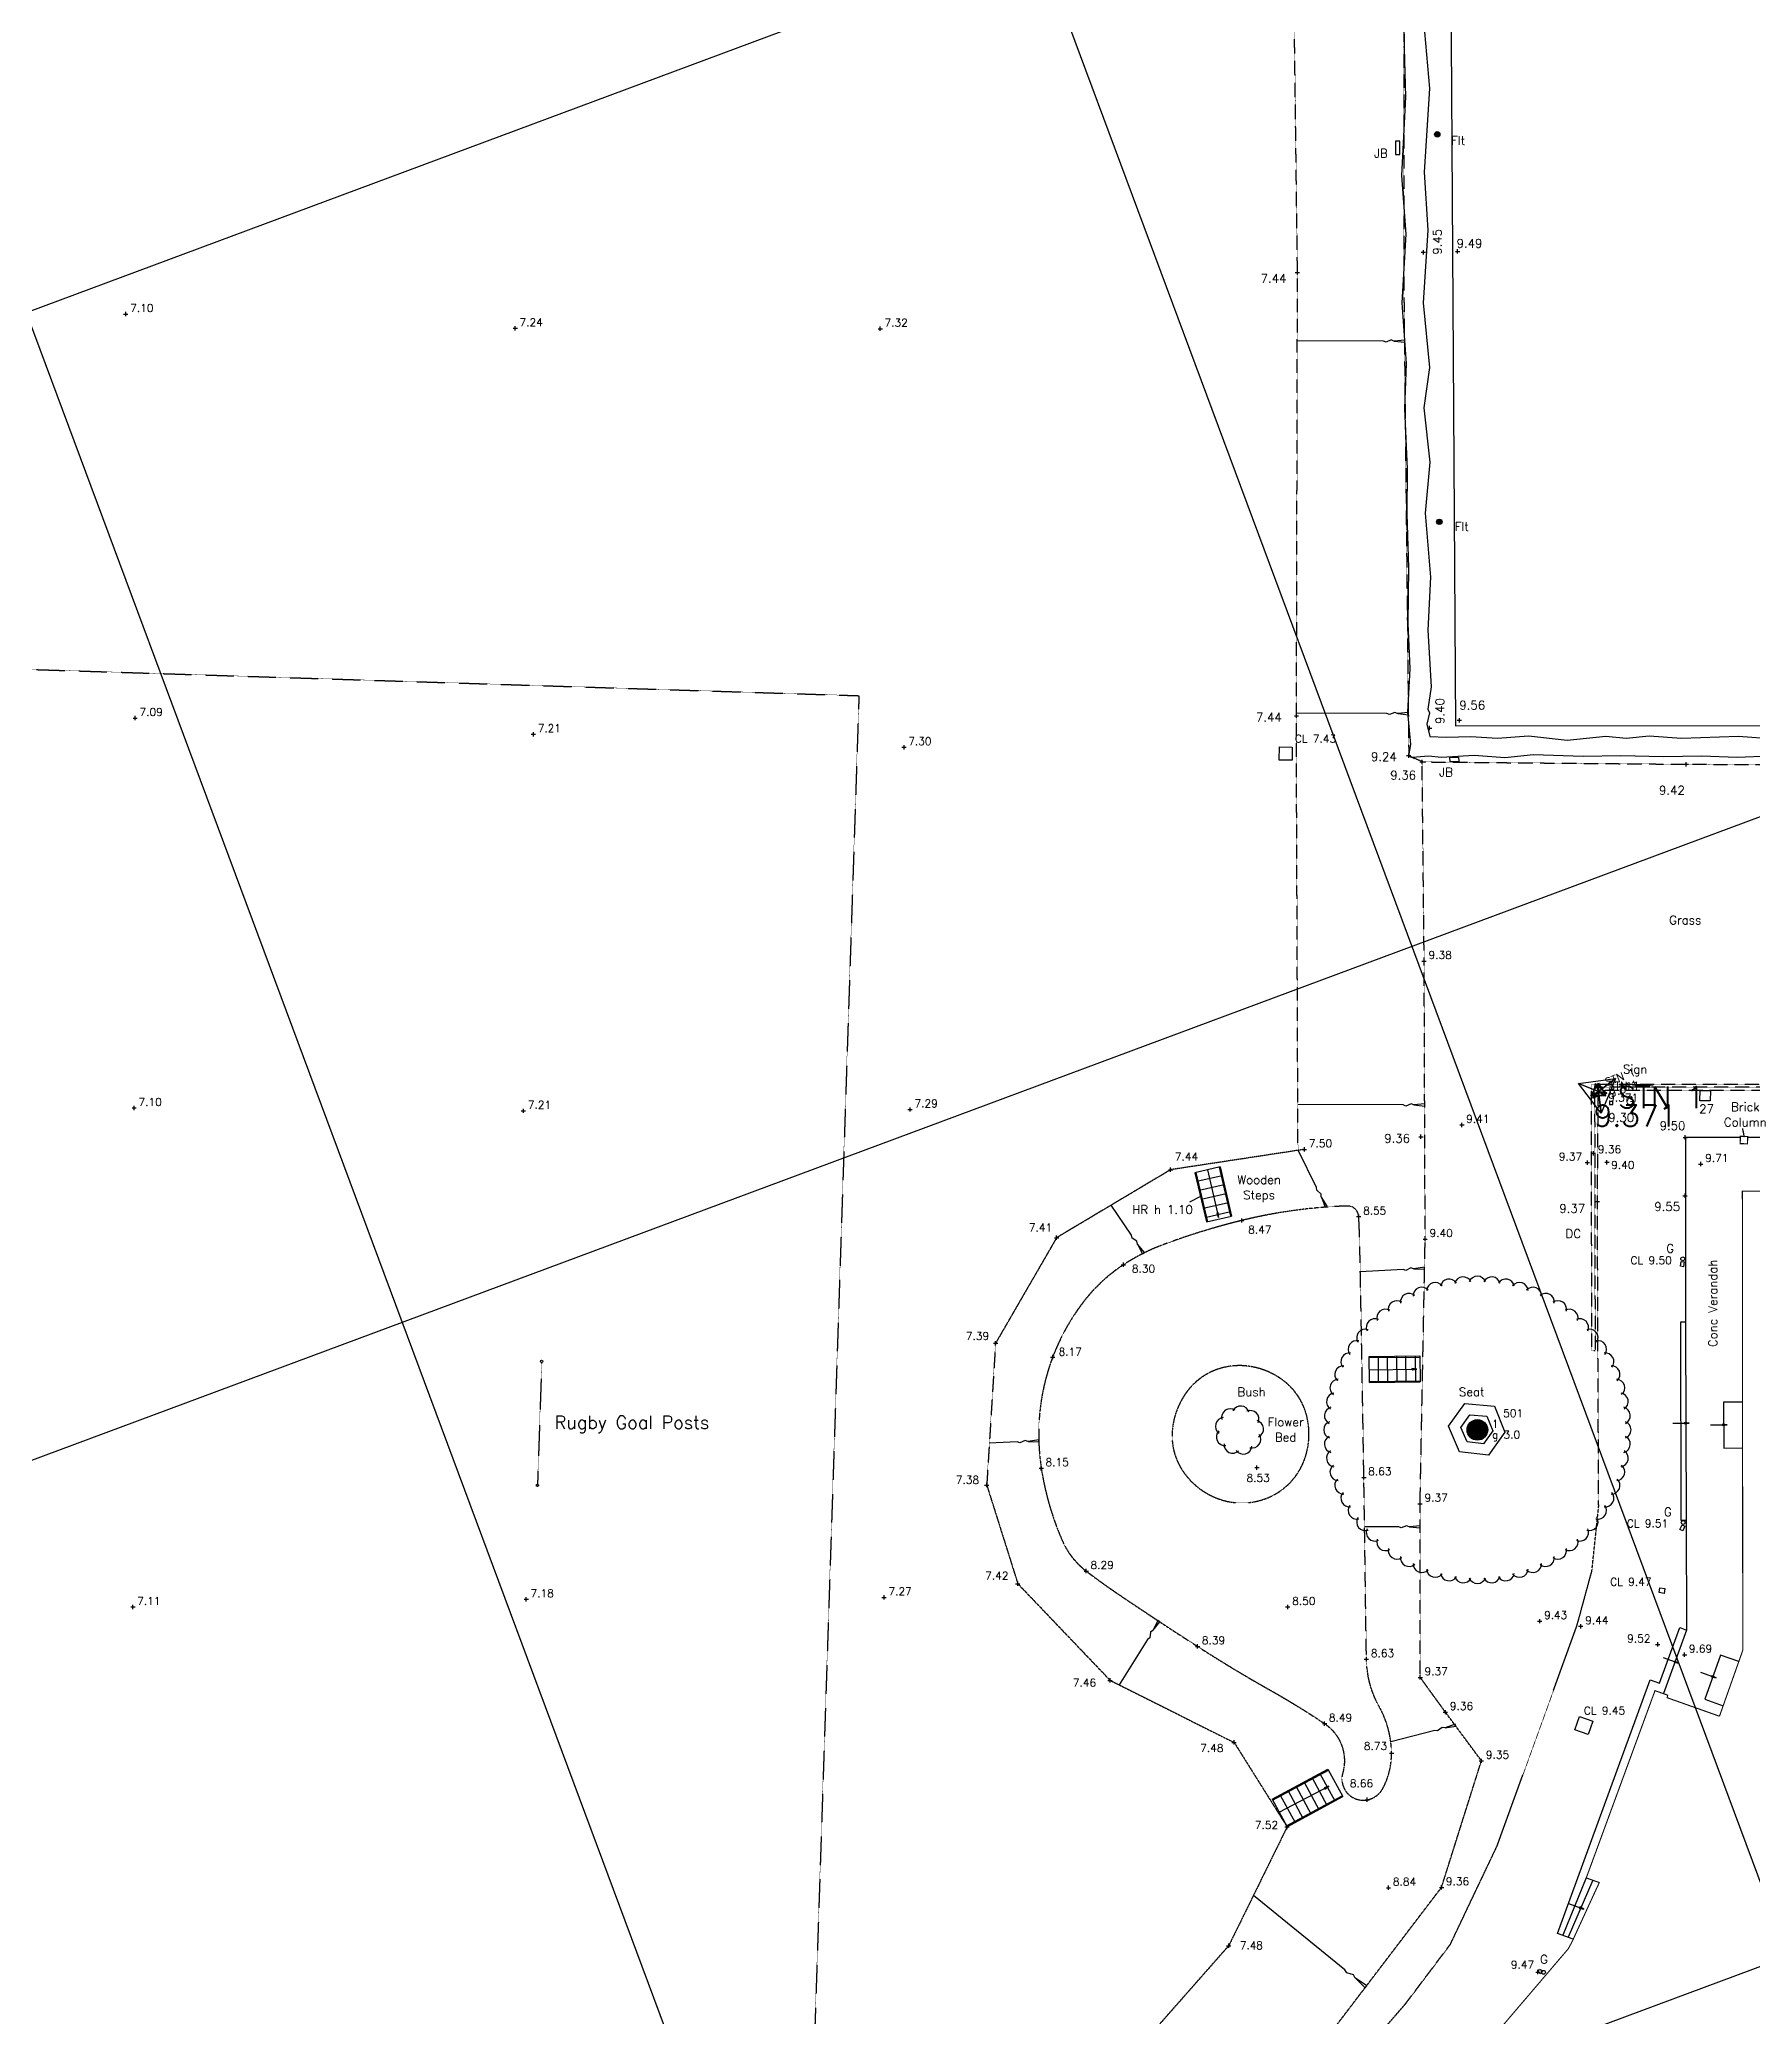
# Model space of a CAD drawing. Extents: x -4000 to 590500, y -6503 to 470250.
# Drawn here: x 212822 to 292311, y 180152 to 271888 of the extents above; entities that cross this region are included whole.
import ezdxf
from ezdxf.enums import TextEntityAlignment as Align

# ---------------------------------------------------------------- set-up
doc = ezdxf.new("R2010")
doc.units = 0
doc.header["$LTSCALE"] = 0.0508
doc.linetypes.add('DASHED', pattern=[19.05, 12.7, -6.35])
for name, color, linetype in [('BOUNDARY', 30, 'CONTINUOUS'), ('BUILDING', 34, 'CONTINUOUS'), ('CONTROL', 1, 'CONTINUOUS'), ('DETAIL', 5, 'CONTINUOUS'), ('GIRTHTEXT', 4, 'CONTINUOUS'), ('GRID', 253, 'CONTINUOUS'), ('LEVEL', 1, 'CONTINUOUS'), ('MH_NUMBER', 7, 'CONTINUOUS'), ('OLDNUMBERS', 7, 'CONTINUOUS'), ('ROAD', 4, 'CONTINUOUS'), ('SERVICE', 1, 'CONTINUOUS'), ('SPORTS_PITCH', 5, 'DASHED'), ('STAIRS', 2, 'CONTINUOUS'), ('TEXT', 7, 'CONTINUOUS'), ('TEXT_SERVICE', 1, 'CONTINUOUS'), ('VEGETATION', 3, 'CONTINUOUS')]:
    doc.layers.add(name, color=color, linetype=linetype)
doc.styles.add('ROMANS', font='Romans.shx')

msp = doc.modelspace()

# ---------------------------------------------------------------- hatches: boundary and pattern name
at = {"layer": 'SERVICE', "linetype": 'Continuous'}
h = msp.add_hatch(color=256, dxfattribs=at)
edge = h.paths.add_edge_path()
edge.add_arc((277685, 267492), 125, 0, 360)
h = msp.add_hatch(color=256, dxfattribs=at)
edge = h.paths.add_edge_path()
edge.add_arc((277779, 249508), 125, 0, 360)
at = {"layer": 'VEGETATION', "linetype": 'Continuous'}
h = msp.add_hatch(color=256, dxfattribs=at)
edge = h.paths.add_edge_path()
edge.add_arc((279546, 207371), 477, 0, 360)

# ---------------------------------------------------------------- linework, layer by layer
at = {"layer": 'BOUNDARY', "linetype": 'Continuous', "flags": 128}
msp.add_lwpolyline([(278036, 313188), (278299, 276761), (278532, 240048), (310355, 240068), (310192, 276605), (310083, 294455), (309768, 349871), (277765, 349685)], close=True, dxfattribs=at)
at = {"layer": 'BUILDING', "linetype": 'Continuous', "flags": 128}
for points in [[(291748, 220934), (289209, 220932), (289210, 212375)], [(294804, 220937), (292088, 220934)], [(289227, 203182), (289254, 198085)]]:
    msp.add_lwpolyline(points, dxfattribs=at)
at = {"layer": 'BUILDING', "linetype": 'Continuous', "const_width": 50, "flags": 128}
for points in [[(290779, 194084), (291861, 197142), (291842, 218451), (307482, 218484), (307526, 220947)], [(288387, 195058), (287788, 195270), (284598, 186580)], [(290779, 194084), (288347, 194945), (288387, 195058)], [(284598, 186580), (285202, 186366), (283928, 183595)], [(283928, 183595), (283760, 183288), (280694, 179696), (278669, 177299)]]:
    msp.add_lwpolyline(points, dxfattribs=at)
msp.add_lwpolyline([(291748, 220992), (292088, 220990), (292085, 220650), (291745, 220652)], close=True, dxfattribs=at)
at = {"layer": 'CONTROL', "linetype": 'Continuous'}
for p, q in [((284234, 223447), (285951, 223676)), ((285159, 223066), (284234, 223447)), ((285291, 222074), (284234, 223447)), ((284234, 223447), (285159, 223066)), ((285159, 223066), (285951, 223676)), ((285951, 223676), (285159, 223066)), ((285291, 222074), (285159, 223066)), ((285159, 223066), (285291, 222074)), ((285951, 223676), (285291, 222074))]:
    msp.add_line(p, q, dxfattribs=at)
at = {"layer": 'CONTROL', "linetype": 'Continuous', "flags": 128}
for points in [[(285159, 223066), (285159, 223466), (285505, 222866), (285159, 223066), (284813, 222866), (285159, 223466), (285159, 223066), (285505, 222866), (284813, 222866), (285159, 223066)], [(285159, 223067), (285020, 223442), (285554, 223001), (285159, 223067), (284904, 222759), (285020, 223442), (285159, 223067), (285554, 223001), (284904, 222759), (285159, 223067)]]:
    msp.add_lwpolyline(points, dxfattribs=at)
at = {"layer": 'DETAIL', "linetype": 'Continuous'}
msp.add_line((286746, 223377), (287699, 223389), dxfattribs=at)
at = {"layer": 'DETAIL', "linetype": 'DASHED', "flags": 128}
for points in [[(276045, 350032), (275729, 349186), (275706, 327496), (275779, 305567), (276156, 283489), (276126, 261023), (276361, 238644), (277051, 238367), (289238, 238258), (307568, 238208), (308452, 237061), (308628, 223135)], [(271222, 220384), (271148, 238821), (271197, 261081), (270916, 283551), (271110, 305737), (270908, 323472)], [(277076, 229128), (276980, 238367)], [(277122, 216223), (277076, 229128)], [(271523, 220388), (265312, 219444)], [(265312, 219444), (260019, 216288)], [(260019, 216288), (257185, 211391)], [(276887, 203942), (277122, 216223)], [(257185, 211391), (256777, 204810)], [(256777, 204810), (258219, 200233)], [(276892, 195886), (276887, 203942)], [(258219, 200233), (262502, 195749)], [(262502, 195749), (268257, 192868)], [(278062, 194272), (276892, 195886)], [(279734, 192014), (278062, 194272)], [(268257, 192868), (270716, 188949)], [(277882, 186143), (279734, 192014)], [(270716, 188949), (268006, 183437)], [(270812, 176862), (277882, 186143)], [(268006, 183437), (263074, 177839)]]:
    msp.add_lwpolyline(points, dxfattribs=at)
at = {"layer": 'DETAIL', "flags": 128}
for points in [[(275683, 257897), (275675, 257897), (275552, 257948), (275306, 257848), (275183, 257899), (271190, 257913)], [(275849, 240609), (275841, 240609), (275718, 240660), (275472, 240561), (275349, 240611), (271152, 240626)], [(276600, 222448), (276592, 222448), (276469, 222499), (276223, 222400), (276100, 222450), (271213, 222467)], [(272307, 218175), (272303, 218183), (272294, 218315), (272095, 218491), (272085, 218624), (271236, 220344)], [(263771, 215987), (263766, 215994), (263739, 216123), (263518, 216271), (263490, 216401), (262546, 217794)], [(276593, 214846), (276585, 214846), (276459, 214888), (276220, 214774), (276094, 214817), (274113, 214700)], [(258694, 206839), (258686, 206838), (258561, 206882), (258320, 206770), (258195, 206814), (256897, 206750)], [(276393, 202875), (276385, 202875), (276262, 202925), (276016, 202825), (275893, 202876), (274312, 202879)], [(264496, 198071), (264492, 198064), (264384, 197986), (264339, 197724), (264231, 197647), (262916, 195542)], [(278050, 193541), (278042, 193539), (277911, 193557), (277697, 193399), (277566, 193417), (275526, 192895)], [(273886, 181926), (273878, 181932), (273799, 182077), (273481, 182174), (273401, 182320), (269154, 185771)]]:
    msp.add_lwpolyline(points, dxfattribs=at)
for points in [[(275683, 257897), (276183, 257845), (276183, 257945)], [(275849, 240609), (276349, 240558), (276349, 240658)], [(276600, 222448), (277100, 222397), (277100, 222497)], [(272307, 218175), (272483, 217705), (272573, 217749)], [(263771, 215987), (264010, 215545), (264093, 215601)], [(276593, 214846), (277095, 214825), (277089, 214925)], [(258694, 206839), (259196, 206813), (259191, 206913)], [(276393, 202875), (276893, 202823), (276893, 202923)], [(264496, 198071), (264803, 198468), (264718, 198521)], [(278050, 193541), (278547, 193617), (278522, 193714)], [(273886, 181926), (274332, 181483), (274411, 181580)]]:
    msp.add_lwpolyline(points, close=True, dxfattribs=at)
at = {"layer": 'DETAIL', "linetype": 'Continuous', "flags": 128}
for points in [[(266484, 219318), (267017, 217032)], [(267556, 219568), (268088, 217282)], [(274526, 210724), (276871, 210753)], [(274539, 209624), (276885, 209653)], [(270045, 190189), (272636, 191585)], [(270692, 188993), (273278, 190397)]]:
    msp.add_lwpolyline(points, dxfattribs=at)
at = {"layer": 'DETAIL', "linetype": 'DASHED', "flags": 128}
msp.add_lwpolyline([(274039, 217266, 0.407458), (273499, 217760, 0.051942), (268608, 217087, 0.029486), (264949, 215957, 0.055244), (263122, 215032, 0.084449), (261262, 213307, 0.073134), (259838, 210753, 0.065141), (259243, 208239, 0.063572), (259308, 205592, 0.065112), (260278, 202239, 0.127435), (261392, 200819, 0.014359), (262889, 199743, 0.006017), (266562, 197322, 0.014371), (269958, 195278, -0.019425), (272454, 193740, -0.325048), (273295, 191448, 0.558642), (274434, 190205, 0.229017), (275170, 190754, 0.122179), (275561, 192368, 0.126302), (274993, 194524, -0.123245), (274399, 196729, -0.001273), (274358, 199415, 0.000595), (274277, 205166, 0.001116), (274089, 215944, 0.009096)], format="xyb", close=True, dxfattribs=at)
at = {"layer": 'DETAIL', "linetype": 'DASHED'}
msp.add_lwpolyline([(270578, 209631, 0.12568), (269005, 210313, 0.132475), (267383, 210144, 0.145251), (266044, 209112, 0.132616), (265390, 207387, 0.178301), (265900, 205426, 0.165218), (267651, 204133, 0.192657), (269998, 204302, 0.1972), (271532, 206020, 0.150473), (271615, 208066, 0.164879)], format="xyb", close=True, dxfattribs=at)
at = {"layer": 'DETAIL', "linetype": 'Continuous', "flags": 128}
for points in [[(278721, 206358), (278200, 207539), (278961, 208599), (280337, 208474), (280827, 207259), (280057, 206192)], [(279064, 206819), (278773, 207480), (279201, 208075), (279988, 208004), (280260, 207328), (279825, 206725)]]:
    msp.add_lwpolyline(points, close=True, dxfattribs=at)
at = {"layer": 'GRID', "linetype": 'Continuous', "flags": 128}
for points in [[(308727, 0), (135582, 465000)], [(362081, 0), (188936, 465000)], [(0, 180214), (535000, 379423)], [(0, 126860), (535000, 326070)], [(0, 73506), (535000, 272716)]]:
    msp.add_lwpolyline(points, dxfattribs=at)
at = {"layer": 'LEVEL', "flags": 128}
for points in [[(276941, 262018), (277141, 262018)], [(277041, 261918), (277041, 262118)], [(278527, 262058), (278727, 262058)], [(278627, 261958), (278627, 262158)], [(271097, 261081), (271297, 261081)], [(271197, 260981), (271197, 261181)], [(216724, 259151), (216924, 259151)], [(216824, 259051), (216824, 259251)], [(234798, 258488), (234998, 258488)], [(234898, 258388), (234898, 258588)], [(251732, 258465), (251932, 258465)], [(251832, 258365), (251832, 258565)], [(217160, 240405), (217360, 240405)], [(217260, 240305), (217260, 240505)], [(271051, 240513), (271251, 240513)], [(271151, 240413), (271151, 240613)], [(278710, 240197), (278710, 240397)], [(235639, 239652), (235839, 239652)], [(235739, 239552), (235739, 239752)], [(277228, 239938), (277428, 239938)], [(277328, 239838), (277328, 240038)], [(278610, 240297), (278810, 240297)], [(252839, 239049), (253039, 239049)], [(252939, 238949), (252939, 239149)], [(276257, 238662), (276457, 238662)], [(276357, 238562), (276357, 238762)], [(276880, 238367), (277080, 238367)], [(276951, 238367), (277151, 238367)], [(276980, 238267), (276980, 238467)], [(289138, 238258), (289338, 238258)], [(289238, 238158), (289238, 238358)], [(276975, 229128), (277176, 229128)], [(277076, 229028), (277076, 229228)], [(217113, 222309), (217313, 222309)], [(217213, 222209), (217213, 222409)], [(235177, 222176), (235377, 222176)], [(235277, 222076), (235277, 222276)], [(253122, 222238), (253322, 222238)], [(253222, 222138), (253222, 222338)], [(278731, 221523), (278931, 221523)], [(278831, 221423), (278831, 221623)], [(271423, 220388), (271623, 220388)], [(271523, 220288), (271523, 220488)], [(276824, 220971), (277024, 220971)], [(276924, 220871), (276924, 221071)], [(284831, 220211), (285031, 220211)], [(284931, 220111), (284931, 220311)], [(289094, 220943), (289294, 220943)], [(289194, 220843), (289194, 221043)], [(265212, 219444), (265412, 219444)], [(265312, 219344), (265312, 219544)], [(284552, 219775), (284752, 219775)], [(284652, 219675), (284652, 219875)], [(285460, 219793), (285660, 219793)], [(285560, 219693), (285560, 219893)], [(289811, 219706), (290011, 219706)], [(289911, 219606), (289911, 219806)], [(289187, 218137), (289187, 218337)], [(285016, 217975), (285216, 217975)], [(285116, 217875), (285116, 218075)], [(289087, 218237), (289287, 218237)], [(268508, 217087), (268708, 217087)], [(268608, 216987), (268608, 217187)], [(273939, 217266), (274139, 217266)], [(274039, 217166), (274039, 217366)], [(259919, 216288), (260119, 216288)], [(260019, 216188), (260019, 216388)], [(277022, 216223), (277222, 216223)], [(277122, 216123), (277122, 216323)], [(263022, 215032), (263222, 215032)], [(263122, 214932), (263122, 215132)], [(257085, 211391), (257285, 211391)], [(257185, 211291), (257185, 211491)], [(259738, 210753), (259938, 210753)], [(259838, 210653), (259838, 210853)], [(259208, 205592), (259408, 205592)], [(259308, 205492), (259308, 205692)], [(269215, 205621), (269415, 205621)], [(269315, 205521), (269315, 205721)], [(256677, 204810), (256877, 204810)], [(256777, 204710), (256777, 204910)], [(274177, 205166), (274377, 205166)], [(274277, 205066), (274277, 205266)], [(276787, 203942), (276987, 203942)], [(276887, 203842), (276887, 204042)], [(261392, 200719), (261392, 200919)], [(258119, 200233), (258319, 200233)], [(258219, 200133), (258219, 200333)], [(261292, 200819), (261492, 200819)], [(217053, 199156), (217253, 199156)], [(217153, 199056), (217153, 199256)], [(235307, 199510), (235507, 199510)], [(235407, 199410), (235407, 199610)], [(251913, 199600), (252113, 199600)], [(252013, 199500), (252013, 199700)], [(270646, 199154), (270846, 199154)], [(270746, 199054), (270746, 199254)], [(282338, 198495), (282538, 198495)], [(282438, 198395), (282438, 198595)], [(284244, 198256), (284444, 198256)], [(284344, 198156), (284344, 198356)], [(266462, 197322), (266662, 197322)], [(266562, 197222), (266562, 197422)], [(287814, 197414), (288014, 197414)], [(287914, 197314), (287914, 197514)], [(274299, 196729), (274499, 196729)], [(274399, 196629), (274399, 196829)], [(289060, 196934), (289260, 196934)], [(289160, 196834), (289160, 197034)], [(262402, 195749), (262602, 195749)], [(262502, 195649), (262502, 195849)], [(276792, 195886), (276992, 195886)], [(276892, 195786), (276892, 195986)], [(272354, 193740), (272554, 193740)], [(272454, 193640), (272454, 193840)], [(277962, 194272), (278162, 194272)], [(278062, 194172), (278062, 194372)], [(268157, 192868), (268357, 192868)], [(268257, 192768), (268257, 192968)], [(275461, 192368), (275661, 192368)], [(275561, 192268), (275561, 192468)], [(279634, 192014), (279834, 192014)], [(279734, 191914), (279734, 192114)], [(274334, 190205), (274534, 190205)], [(274434, 190105), (274434, 190305)], [(270716, 188849), (270716, 189049)], [(270616, 188949), (270816, 188949)], [(277882, 186043), (277882, 186243)], [(275321, 186124), (275521, 186124)], [(275421, 186024), (275421, 186224)], [(277782, 186143), (277982, 186143)], [(268006, 183337), (268006, 183537)], [(267906, 183437), (268106, 183437)], [(282257, 182215), (282457, 182215)], [(282357, 182115), (282357, 182315)]]:
    msp.add_lwpolyline(points, dxfattribs=at)
at = {"layer": 'ROAD', "linetype": 'DASHED', "flags": 128}
msp.add_lwpolyline([(147874, 163098), (161376, 161222), (163675, 159284), (174256, 158134), (189607, 156685), (216207, 154245), (238772, 152124), (243630, 152662), (245040, 153425), (256066, 160837), (262025, 166682), (270493, 174148), (276207, 180735), (278292, 183498), (280460, 188061), (284166, 198284), (284858, 200817), (285174, 203813), (285141, 211036), (285116, 217975), (285155, 223139), (289257, 223134), (309589, 223135), (309554, 237700), (310469, 239903), (310355, 240068)], dxfattribs=at)
at = {"layer": 'SERVICE', "linetype": 'Continuous', "flags": 128}
for points in [[(275739, 266558), (275939, 266558), (275940, 267165), (275740, 267166)], [(270348, 238454), (270358, 239064), (270958, 239053), (270948, 238443)], [(278269, 238568), (278672, 238594), (278685, 238394), (278282, 238368)], [(289870, 222648), (289883, 223118), (290363, 223104), (290349, 222634)], [(285676, 222463), (285826, 222463), (285826, 222613), (285676, 222613)], [(288964, 214962), (288997, 215190), (289146, 215168), (289113, 214940)], [(288942, 202754), (289042, 202972), (289179, 202909), (289078, 202691)], [(288012, 200046), (288250, 200010), (288216, 199783), (287979, 199818)], [(284287, 194066), (284899, 193849), (284682, 193237), (284070, 193454)], [(282357, 182215), (282435, 182343), (282563, 182266), (282485, 182137)]]:
    msp.add_lwpolyline(points, close=True, dxfattribs=at)
at = {"layer": 'SERVICE', "linetype": 'DASHED', "flags": 128}
msp.add_lwpolyline([(309446, 223278), (284985, 223278), (285008, 211040), (284858, 211040), (284835, 223408), (309446, 223408)], dxfattribs=at)
at = {"layer": 'SERVICE', "linetype": 'Continuous'}
for centre, radius in [((277685, 267492), 125), ((277779, 249508), 125), ((289076, 215308), 90), ((289094, 203073), 90), ((282610, 182202), 90)]:
    msp.add_circle(centre, radius, dxfattribs=at)
at = {"layer": 'SPORTS_PITCH', "linetype": 'DASHED', "flags": 128}
msp.add_lwpolyline([(123947, 177139), (126036, 245398), (250846, 241440), (248585, 173109)], close=True, dxfattribs=at)
msp.add_lwpolyline([(236124, 210502), (235931, 204848)], dxfattribs=at)
at = {"layer": 'SPORTS_PITCH', "linetype": 'DASHED'}
for centre in [(236125, 210552), (235929, 204798)]:
    msp.add_circle(centre, 50, dxfattribs=at)
at = {"layer": 'STAIRS', "linetype": 'Continuous', "flags": 128}
for points in [[(267604, 219579), (266435, 219307)], [(266435, 219307), (266968, 217021)], [(267604, 219579), (268137, 217293)], [(267701, 219163), (266532, 218891)], [(267798, 218747), (266629, 218474)], [(267895, 218330), (266726, 218058)], [(267992, 217914), (266823, 217642)], [(266920, 217225), (268089, 217498)], [(266968, 217021), (268137, 217293)], [(289210, 212375), (288978, 212375), (288991, 203182), (289227, 203182)], [(289210, 212375), (289210, 212142), (289227, 203189), (289227, 203182)], [(274523, 210774), (276868, 210803)], [(274537, 209574), (274523, 210774)], [(274964, 209579), (274950, 210779)], [(275391, 209585), (275377, 210785)], [(275818, 209590), (275804, 210790)], [(276246, 209595), (276231, 210795)], [(276658, 210800), (276673, 209600)], [(276868, 210803), (276883, 209603)], [(274537, 209574), (276883, 209603)], [(291851, 208651), (290971, 208650), (290975, 206530), (291855, 206531)], [(283997, 183746), (283260, 184006), (287571, 195769), (288003, 195616), (288945, 198200), (289254, 198085)], [(289254, 198085), (288181, 195131)], [(291678, 196624), (290829, 196924), (290102, 194869), (290951, 194568)], [(270023, 190228), (272612, 191629)], [(271133, 190829), (271823, 189553)], [(271503, 191029), (272193, 189753)], [(271873, 191229), (272562, 189953)], [(272242, 191429), (272932, 190153)], [(272612, 191629), (273302, 190353)], [(270023, 190228), (270713, 188953)], [(270393, 190428), (271083, 189153)], [(270713, 188953), (273302, 190353)], [(270763, 190629), (271453, 189353)], [(284598, 186580), (283514, 183917)], [(284900, 186473), (283752, 183833)]]:
    msp.add_lwpolyline(points, dxfattribs=at)
at = {"layer": 'STAIRS', "flags": 128}
for points in [[(267015, 219442), (267537, 217224)], [(267467, 217433), (267461, 217423)], [(267481, 217437), (267465, 217411)], [(267494, 217440), (267470, 217400)], [(267508, 217443), (267474, 217388)], [(267517, 217438), (267479, 217376)], [(267518, 217421), (267483, 217365)], [(267520, 217405), (267488, 217353)], [(267521, 217389), (267492, 217341)], [(267523, 217372), (267497, 217329)], [(267525, 217356), (267501, 217318)], [(267526, 217339), (267506, 217306)], [(267528, 217323), (267510, 217294)], [(267529, 217306), (267515, 217283)], [(267531, 217290), (267519, 217271)], [(267532, 217273), (267524, 217259)], [(267534, 217257), (267528, 217247)], [(274530, 210163), (276732, 210184)], [(276511, 210204), (276558, 210159)], [(276512, 210190), (276545, 210157)], [(276512, 210176), (276533, 210155)], [(276512, 210162), (276520, 210153)], [(276518, 210211), (276570, 210161)], [(276535, 210209), (276583, 210162)], [(276551, 210207), (276595, 210164)], [(276568, 210205), (276607, 210166)], [(276584, 210203), (276620, 210168)], [(276601, 210201), (276632, 210170)], [(276617, 210199), (276645, 210171)], [(276633, 210197), (276657, 210173)], [(276650, 210195), (276670, 210175)], [(276666, 210193), (276682, 210177)], [(276683, 210190), (276694, 210179)], [(276699, 210188), (276707, 210181)], [(288611, 207684), (289381, 207688)], [(289160, 207709), (289207, 207664)], [(289160, 207695), (289194, 207662)], [(289161, 207681), (289182, 207660)], [(289161, 207667), (289169, 207658)], [(289167, 207716), (289219, 207665)], [(289184, 207714), (289231, 207667)], [(289200, 207712), (289244, 207669)], [(289217, 207710), (289256, 207671)], [(289233, 207708), (289269, 207672)], [(289249, 207705), (289281, 207674)], [(289266, 207703), (289294, 207676)], [(289282, 207701), (289306, 207678)], [(289299, 207699), (289318, 207680)], [(289315, 207697), (289331, 207681)], [(289331, 207695), (289343, 207683)], [(289348, 207693), (289356, 207685)], [(290365, 207608), (291135, 207613)], [(290915, 207633), (290961, 207588)], [(290915, 207619), (290948, 207586)], [(290915, 207605), (290936, 207584)], [(290915, 207591), (290923, 207582)], [(290922, 207640), (290973, 207590)], [(290938, 207638), (290986, 207591)], [(290954, 207636), (290998, 207593)], [(290971, 207634), (291010, 207595)], [(290987, 207632), (291023, 207597)], [(291004, 207630), (291035, 207598)], [(291020, 207628), (291048, 207600)], [(291036, 207625), (291060, 207602)], [(291053, 207623), (291073, 207604)], [(291069, 207621), (291085, 207606)], [(291086, 207619), (291098, 207607)], [(291102, 207617), (291110, 207609)], [(288171, 196809), (288892, 196539)], [(288679, 196597), (288684, 196586)], [(288684, 196610), (288696, 196583)], [(288689, 196624), (288708, 196581)], [(288694, 196637), (288721, 196578)], [(288703, 196641), (288733, 196575)], [(288717, 196633), (288745, 196572)], [(288732, 196625), (288757, 196570)], [(288747, 196617), (288770, 196567)], [(288761, 196610), (288782, 196564)], [(288776, 196602), (288794, 196561)], [(288790, 196594), (288806, 196558)], [(288805, 196586), (288819, 196556)], [(288819, 196578), (288831, 196553)], [(288834, 196570), (288843, 196550)], [(288848, 196563), (288855, 196547)], [(288863, 196555), (288868, 196545)], [(289904, 196130), (290625, 195860)], [(290412, 195918), (290417, 195907)], [(290417, 195932), (290429, 195905)], [(290422, 195945), (290441, 195902)], [(290427, 195958), (290454, 195899)], [(290436, 195962), (290466, 195896)], [(290450, 195954), (290478, 195893)], [(290465, 195946), (290490, 195891)], [(290479, 195939), (290503, 195888)], [(290494, 195931), (290515, 195885)], [(290509, 195923), (290527, 195882)], [(290523, 195915), (290539, 195880)], [(290538, 195907), (290551, 195877)], [(290552, 195899), (290564, 195874)], [(290567, 195892), (290576, 195871)], [(290581, 195884), (290588, 195869)], [(290596, 195876), (290601, 195866)], [(270349, 189626), (272649, 190835)], [(272586, 190812), (272608, 190806)], [(272602, 190818), (272618, 190813)], [(272618, 190824), (272628, 190820)], [(272444, 190752), (272506, 190733)], [(272447, 190762), (272516, 190740)], [(272450, 190739), (272495, 190725)], [(272457, 190727), (272485, 190718)], [(272462, 190767), (272526, 190747)], [(272463, 190714), (272475, 190711)], [(272478, 190773), (272536, 190755)], [(272493, 190778), (272546, 190762)], [(272509, 190784), (272557, 190769)], [(272524, 190790), (272567, 190776)], [(272540, 190795), (272577, 190784)], [(272555, 190801), (272587, 190791)], [(272571, 190807), (272598, 190798)], [(283770, 185398), (284491, 185128)], [(284278, 185186), (284283, 185175)], [(284283, 185200), (284295, 185173)], [(284287, 185213), (284307, 185170)], [(284292, 185226), (284319, 185167)], [(284302, 185230), (284332, 185164)], [(284316, 185222), (284344, 185162)], [(284331, 185215), (284356, 185159)], [(284345, 185207), (284368, 185156)], [(284360, 185199), (284381, 185153)], [(284374, 185191), (284393, 185151)], [(284389, 185183), (284405, 185148)], [(284403, 185175), (284417, 185145)], [(284418, 185168), (284430, 185142)], [(284433, 185160), (284442, 185140)], [(284447, 185152), (284454, 185137)], [(284462, 185144), (284466, 185134)]]:
    msp.add_lwpolyline(points, dxfattribs=at)
for points in [[(267537, 217224), (267516, 217445), (267457, 217431)], [(276732, 210184), (276511, 210212), (276512, 210152)], [(289381, 207688), (289160, 207717), (289161, 207657)], [(291135, 207613), (290915, 207641), (290915, 207581)], [(288892, 196539), (288697, 196644), (288676, 196588)], [(290625, 195860), (290429, 195966), (290408, 195909)], [(272649, 190835), (272440, 190759), (272468, 190706)], [(284491, 185128), (284295, 185234), (284274, 185177)]]:
    msp.add_lwpolyline(points, close=True, dxfattribs=at)
at = {"layer": 'TEXT', "linetype": 'DASHED', "flags": 128}
msp.add_lwpolyline([(291842, 221352), (291918, 220991)], dxfattribs=at)
at = {"layer": 'TEXT', "linetype": 'Continuous', "flags": 128}
msp.add_lwpolyline([(266203, 217954), (266738, 218228)], dxfattribs=at)
at = {"layer": 'VEGETATION', "linetype": 'Continuous', "flags": 128}
for points in [[(276314, 240683), (276430, 242698), (276326, 244794), (276368, 247368), (276284, 249873), (276305, 251949), (276181, 254772), (276263, 256861), (276056, 259663), (276243, 262860), (276035, 265579), (276222, 269207), (276118, 273192)], [(276992, 273296), (277324, 269623), (277075, 265741), (277241, 263047), (277034, 259664), (277324, 256676), (277054, 254792), (277345, 252280), (277117, 249914), (277366, 246946), (277241, 244486), (277407, 241850), (277241, 240812), (277330, 240644)], [(293131, 238636), (291603, 238567), (289943, 238636), (288175, 238605), (286205, 238652), (284452, 238621), (282151, 238691), (280817, 238559), (279394, 238667), (277881, 238574), (277276, 238636), (276539, 238567), (276361, 238644), (276454, 239179), (276314, 240683)], [(277330, 240644), (277206, 240117), (277338, 239551), (278098, 239512), (279246, 239543), (280472, 239474), (281922, 239582), (283705, 239381), (285505, 239567), (286443, 239466), (287522, 239575), (289017, 239466), (291655, 239567), (293314, 239443)]]:
    msp.add_lwpolyline(points, dxfattribs=at)
at = {"layer": 'VEGETATION', "linetype": 'Continuous'}
msp.add_circle((279546, 207371), 477, dxfattribs=at)
for centre, start, end in [((276970, 213589), 42.86413, 182.13586), ((277592, 213812), 37.23913, 176.51086), ((278233, 213972), 31.61413, 170.88586), ((278886, 214069), 25.98913, 165.26086), ((279546, 214101), 20.36413, 159.63586), ((280206, 214069), 14.73913, 154.01086), ((280859, 213972), 9.11413, 148.38586), ((281500, 213812), 3.48913, 142.76086), ((282122, 213589), 357.86413, 137.13586), ((275276, 212574), 59.73913, 199.01086), ((275807, 212967), 54.11413, 193.38586), ((276373, 213307), 48.48913, 187.76086), ((282719, 213307), 352.23913, 131.51086), ((283285, 212967), 346.61413, 125.88586), ((283816, 212574), 340.98913, 120.26086), ((274343, 211641), 70.98913, 210.26086), ((274787, 212130), 65.36413, 204.63586), ((284305, 212130), 335.36413, 114.63586), ((284749, 211641), 329.73913, 109.01086), ((273950, 211110), 76.61413, 215.88586), ((285142, 211110), 324.11413, 103.38586), ((273328, 209947), 87.86413, 227.13586), ((273610, 210544), 82.23913, 221.51086), ((285482, 210544), 318.48913, 97.76086), ((285764, 209947), 312.86413, 92.13586), ((273106, 209325), 93.48913, 232.76086), ((285987, 209325), 307.23913, 86.51086), ((268077, 207951), 55.36413, 194.63586), ((268559, 208080), 15.36413, 154.63586), ((269012, 207869), 335.36413, 114.63586), ((272848, 208031), 104.73913, 244.01086), ((272945, 208684), 99.11413, 238.38586), ((286147, 208684), 301.61413, 80.88586), ((286244, 208031), 295.98913, 75.26086), ((267790, 207541), 95.36413, 234.63586), ((267834, 207044), 135.36413, 274.63586), ((269223, 207416), 295.36413, 74.63586), ((272816, 207371), 110.36413, 249.63586), ((286277, 207371), 290.36413, 69.63586), ((268187, 206690), 175.36413, 314.63586), ((268685, 206647), 215.36413, 354.63586), ((269094, 206933), 255.36413, 34.63586), ((272848, 206711), 115.98913, 255.26086), ((286244, 206711), 284.73913, 64.01086), ((272945, 206058), 121.61413, 260.88586), ((273106, 205417), 127.23913, 266.51086), ((285987, 205417), 273.48913, 52.76086), ((286147, 206058), 279.11413, 58.38586), ((273328, 204795), 132.86413, 272.13586), ((285764, 204795), 267.86413, 47.13586), ((273610, 204198), 138.48913, 277.76086), ((273950, 203632), 144.11413, 283.38586), ((285142, 203632), 256.61413, 35.88586), ((285482, 204198), 262.23913, 41.51086), ((274343, 203101), 149.73913, 289.01086), ((274787, 202612), 155.36413, 294.63586), ((284305, 202612), 245.36413, 24.63586), ((284749, 203101), 250.98913, 30.26086), ((275276, 202168), 160.98913, 300.26086), ((275807, 201775), 166.61413, 305.88586), ((283285, 201775), 234.11413, 13.38586), ((283816, 202168), 239.73913, 19.01086), ((276373, 201435), 172.23913, 311.51086), ((276970, 201153), 177.86413, 317.13586), ((277592, 200930), 183.48913, 322.76086), ((281500, 200930), 217.23913, 356.51086), ((282122, 201153), 222.86413, 2.13586), ((282719, 201435), 228.48913, 7.76086), ((278233, 200770), 189.11413, 328.38586), ((278886, 200673), 194.73913, 334.01086), ((279546, 200641), 200.36413, 339.63586), ((280206, 200673), 205.98913, 345.26086), ((280859, 200770), 211.61413, 350.88586)]:
    msp.add_arc(centre, 400, start, end, dxfattribs=at)

# ---------------------------------------------------------------- texts
at = {"layer": 'CONTROL', "style": 'ROMANS'}
for s, height, p in [('STN 1', 360, (285619, 223166)), ('9.371', 360, (285619, 222606)), ('STN 1', 1000, (286058, 222307)), ('9.371', 1000, (284949, 221453))]:
    msp.add_text(s, height=height, dxfattribs=at).set_placement(p)
at = {"layer": 'GIRTHTEXT', "style": 'ROMANS'}
msp.add_text('g 3.0', height=360, dxfattribs=at).set_placement((280224, 206971))
at = {"layer": 'LEVEL', "style": 'ROMANS'}
for s, p in [('9.45', (277888, 261901)), ('9.40', (278008, 240128))]:
    msp.add_text(s, height=400, rotation=90, dxfattribs=at).set_placement(p)
for s, height, p in [('9.49', 400, (278578, 262228)), ('7.44', 400, (269489, 260605)), ('7.10', 360, (217024, 259251)), ('7.24', 360, (235098, 258588)), ('7.32', 360, (252032, 258565)), ('7.09', 360, (217460, 240505)), ('7.44', 400, (269274, 240240)), ('9.56', 400, (278706, 240801)), ('7.21', 360, (235939, 239752)), ('7.30', 360, (253139, 239149)), ('CL 7.43', 360, (271076, 239263)), ('9.24', 400, (274606, 238409)), ('9.36', 400, (275500, 237554)), ('9.42', 400, (287973, 236852)), ('9.38', 360, (277276, 229228)), ('7.10', 360, (217413, 222409)), ('7.21', 360, (235477, 222276)), ('7.29', 360, (253422, 222338)), ('9.30', 400, (285623, 221663)), ('9.36', 400, (275222, 220699)), ('9.41', 360, (279031, 221623)), ('9.50', 400, (288000, 221284)), ('7.44', 360, (265512, 219872)), ('7.50', 360, (271723, 220488)), ('9.37', 360, (283325, 219875)), ('9.36', 360, (285131, 220207)), ('9.40', 360, (285760, 219481)), ('9.71', 360, (290111, 219806)), ('8.55', 360, (274239, 217366)), ('9.37', 400, (283346, 217447)), ('9.55', 400, (287757, 217531)), ('7.41', 360, (258734, 216581)), ('8.47', 360, (268914, 216484)), ('9.40', 360, (277322, 216323)), ('8.30', 360, (263515, 214669)), ('CL 9.50', 360, (286656, 215057)), ('7.39', 360, (255804, 211549)), ('8.17', 360, (260115, 210815)), ('8.15', 360, (259508, 205692)), ('8.63', 360, (274477, 205266)), ('7.38', 360, (255338, 204872)), ('8.53', 360, (268834, 204964)), ('9.37', 360, (277087, 204042)), ('CL 9.51', 360, (286485, 202848)), ('8.29', 360, (261592, 200919)), ('7.27', 360, (252213, 199700)), ('7.42', 360, (256702, 200429)), ('CL 9.47', 360, (285707, 200140)), ('7.11', 360, (217353, 199256)), ('7.18', 360, (235607, 199610)), ('8.50', 360, (270946, 199254)), ('9.43', 360, (282638, 198595)), ('9.44', 360, (284544, 198356)), ('8.39', 360, (266762, 197422)), ('9.52', 360, (286496, 197511)), ('9.69', 360, (289360, 197034)), ('8.63', 360, (274599, 196829)), ('9.37', 360, (277092, 195986)), ('7.46', 360, (260773, 195464)), ('9.36', 360, (278262, 194372)), ('CL 9.45', 360, (284487, 194166)), ('8.49', 360, (272654, 193840)), ('7.48', 360, (266682, 192428)), ('8.73', 360, (274276, 192526)), ('9.35', 360, (279934, 192114)), ('8.66', 360, (273631, 190787)), ('7.52', 360, (269219, 188856)), ('8.84', 360, (275621, 186224)), ('9.36', 360, (278082, 186243)), ('7.48', 360, (268516, 183266)), ('9.47', 360, (281096, 182376))]:
    msp.add_text(s, height=height, dxfattribs=at).set_placement(p)
at = {"layer": 'MH_NUMBER', "linetype": 'Continuous', "style": 'ROMANS'}
msp.add_text('27', height=400, dxfattribs=at).set_placement((289838, 222066))
at = {"layer": 'OLDNUMBERS', "style": 'ROMANS'}
msp.add_text('1', height=360, dxfattribs=at).set_placement((280224, 207471))
at = {"layer": 'TEXT', "linetype": 'Continuous', "style": 'ROMANS'}
for s, p in [('Grass', (288445, 230829)), ('Sign', (286304, 223911))]:
    msp.add_text(s, height=400, dxfattribs=at).set_placement(p)
at = {"layer": 'TEXT', "style": 'ROMANS'}
for s, p in [('STN 1', (285555, 223321)), ('9.371', (285751, 222797))]:
    msp.add_text(s, height=360, rotation=20.42216, dxfattribs=at).set_placement(p)
for s, p in [('Brick', (291978, 222362)), ('Column', (291978, 221653)), ('Wooden', (269414, 218979)), ('Steps', (269414, 218270)), ('HR h 1.10', (264937, 217592)), ('DC', (283995, 216479)), ('G', (288489, 215792)), ('Bush', (269065, 209133)), ('Seat', (279278, 209133)), ('Flower', (270650, 207737)), ('Bed', (270650, 207028)), ('G', (288382, 203564)), ('G', (282637, 182805))]:
    msp.add_text(s, height=400, dxfattribs=at).set_placement(p, align=Align.MIDDLE_CENTER)
msp.add_text('Conc Verandah', height=400, rotation=90.05136, dxfattribs=at).set_placement((290470, 213244), align=Align.MIDDLE_CENTER)
for s, height, p in [('501', 360, (280738, 207963)), ('Rugby Goal Posts', 600, (236727, 207417))]:
    msp.add_text(s, height=height, dxfattribs=at).set_placement(p)
at = {"layer": 'TEXT_SERVICE', "linetype": 'Continuous', "style": 'ROMANS'}
for s, p in [('Flt', (278328, 267005)), ('JB', (274750, 266412)), ('Flt', (278494, 249089)), ('JB', (277775, 237693)), ('G', (286432, 222458))]:
    msp.add_text(s, height=400, dxfattribs=at).set_placement(p)

doc.saveas('drawing.dxf')
